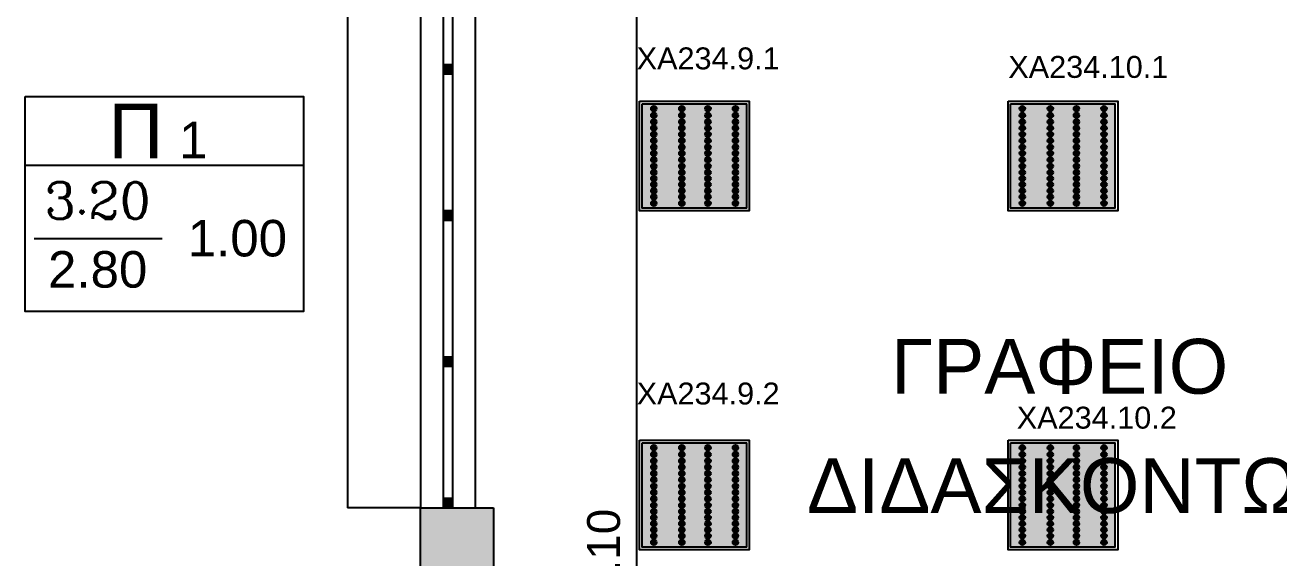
# Model space of a CAD drawing. Header units: metres. Extents: x 0 to 132, y -109 to 310.
# Drawn here: x 19.85 to 26.72, y 108.33 to 111.25 of the extents above; entities that cross this region are included whole.
import ezdxf

# ---------------------------------------------------------------- set-up
doc = ezdxf.new("R2010")
doc.units = ezdxf.units.M
doc.header["$LTSCALE"] = 0.036
doc.layers.get('Defpoints').update_dxf_attribs({"color": 252})
for name, color, linetype in [('arxitektonika', 254, 'Continuous'), ('DIMBLK', 252, 'Continuous'), ('electext', 20, 'Continuous'), ('HLEK_FL001_SYMBOLS', 230, 'Continuous'), ('Parathira', 252, 'Continuous')]:
    doc.layers.add(name, color=color, linetype=linetype)
doc.styles.add('COMU-N', font='arial.ttf')
doc.styles.get("Standard").update_dxf_attribs({"font": 'arial.ttf'})
doc.dimstyles.new('CADWDOT', dxfattribs={"dimscale": 0.1, "dimtxt": 1.8, "dimasz": 0.08, "dimexe": 2, "dimexo": 0, "dimgap": 0.09, "dimtad": 0, "dimrnd": 0.001, "dimzin": 0, "dimdsep": 46, "dimtxsty": 'Standard', "dimblk1": 'ARTDIM', "dimblk2": 'ARTDIM', "dimsah": 1, "dimcen": 0.09, "dimdle": 0.05, "dimse1": 1, "dimse2": 1, "dimadec": 0, "dimazin": 0, "dimtfac": 1, "dimtmove": 0, "dimatfit": 3, "dimldrblk": 'ARTDIM', "dimfxl": 2, "dimtvp": 0.9999, "dimtolj": 1, "dimtzin": 0, "dimarcsym": 0})

# ---------------------------------------------------------------- blocks, each defined once
blk = doc.blocks.new('A$C3D465094')
at = {"layer": 'Parathira'}
for p, q in [((0.175, 0), (0.175, -3.2)), ((0.225, 0), (0.175, 0)), ((0.175, 0), (0.175, -0.05)), ((0.185, 0), (0.185, -0.05)), ((0.195, 0), (0.195, -0.05)), ((0.205, 0), (0.205, -0.05)), ((0.215, 0), (0.215, -0.05)), ((0.225, 0), (0.225, -3.2)), ((0.225, -0.05), (0.225, 0)), ((0.175, -0.05), (0.225, -0.05)), ((0.225, -0.775), (0.175, -0.775)), ((0.175, -0.775), (0.175, -0.825)), ((0.185, -0.775), (0.185, -0.825)), ((0.195, -0.775), (0.195, -0.825)), ((0.205, -0.775), (0.205, -0.825)), ((0.215, -0.775), (0.215, -0.825)), ((0.225, -0.825), (0.225, -0.775)), ((0.175, -0.825), (0.225, -0.825)), ((0.225, -1.575), (0.175, -1.575)), ((0.175, -1.575), (0.175, -1.625)), ((0.185, -1.575), (0.185, -1.625)), ((0.195, -1.575), (0.195, -1.625)), ((0.205, -1.575), (0.205, -1.625)), ((0.215, -1.575), (0.215, -1.625)), ((0.225, -1.625), (0.225, -1.575)), ((0.175, -1.625), (0.225, -1.625)), ((0.225, -2.375), (0.175, -2.375)), ((0.175, -2.375), (0.175, -2.425)), ((0.185, -2.375), (0.185, -2.425)), ((0.195, -2.375), (0.195, -2.425)), ((0.205, -2.375), (0.205, -2.425)), ((0.215, -2.375), (0.215, -2.425)), ((0.225, -2.425), (0.225, -2.375)), ((0.175, -2.425), (0.225, -2.425)), ((0.225, -3.15), (0.175, -3.15)), ((0.175, -3.15), (0.175, -3.2)), ((0.185, -3.15), (0.185, -3.2)), ((0.195, -3.15), (0.195, -3.2)), ((0.205, -3.15), (0.205, -3.2)), ((0.215, -3.15), (0.215, -3.2)), ((0.225, -3.2), (0.225, -3.15)), ((0.175, -3.2), (0.225, -3.2))]:
    blk.add_line(p, q, dxfattribs=at)
blk = doc.blocks.new('ARTDIM')
at = {"layer": 'DIMBLK'}
for p, q in [((0, -24.9975), (0, 24.9975)), ((-24.9975, 0), (24.9975, 0))]:
    blk.add_line(p, q, dxfattribs=at)
blk.add_circle((0, 0), 8.25, dxfattribs=at)
blk = doc.blocks.new('*D462')
at = {"layer": 'arxitektonika', "color": 0, "lineweight": -2}
blk.add_line((23.2019, 111.8974), (23.2019, 104.8134), dxfattribs=at)
at = {"layer": 'Defpoints', "color": 0, "transparency": 16777216}
for p in [(24.0682, 111.9054), (23.2019, 104.8054), (24.0682, 104.8054)]:
    blk.add_point(p, dxfattribs=at)
at = {"layer": 'arxitektonika', "color": 0, "lineweight": -2, "xscale": 0.008, "yscale": 0.008, "zscale": 0.008}
for p, rotation in [((23.2019, 111.9054), 90), ((23.2019, 104.8054), 270)]:
    blk.add_blockref('ARTDIM', p, dxfattribs=dict(at, rotation=rotation))
at = {"layer": 'arxitektonika', "color": 0, "insert": (23.0219, 108.3554), "char_height": 0.18, "attachment_point": 5, "rotation": 90}
blk.add_mtext('\\A1;7.10', dxfattribs=at)
blk = doc.blocks.new('panel led 4x16W 60x60cm acrylic')
at = {"layer": 'HLEK_FL001_SYMBOLS', "linetype": 'Continuous', "lineweight": 0}
h = blk.add_hatch(color=201, dxfattribs=at)
h.dxf.hatch_style = 1
h.paths.add_polyline_path([(45.4184, 65.5575), (45.4184, 64.9863), (45.9896, 64.9863), (45.9896, 65.5575)])
h.paths.add_polyline_path([(45.6208, 65.3554, -1), (45.6508, 65.3554, -1)], flags=16)
h.paths.add_polyline_path([(45.6208, 65.3904, -1), (45.6508, 65.3904, -1)], flags=16)
h.paths.add_polyline_path([(45.7936, 65.3554, -1), (45.7636, 65.3554, -1)], flags=16)
h.paths.add_polyline_path([(45.7636, 65.3904, -1), (45.7936, 65.3904, -1)], flags=16)
h.paths.add_polyline_path([(45.6508, 65.3202, -1), (45.6208, 65.3202, -1)], flags=16)
h.paths.add_polyline_path([(45.7936, 65.3202, -1), (45.7636, 65.3202, -1)], flags=16)
h.paths.add_polyline_path([(45.6208, 65.4249, -1), (45.6508, 65.4249, -1)], flags=16)
h.paths.add_polyline_path([(45.7636, 65.4249, -1), (45.7936, 65.4249, -1)], flags=16)
h.paths.add_polyline_path([(45.6508, 65.2864, -1), (45.6208, 65.2864, -1)], flags=16)
h.paths.add_polyline_path([(45.7936, 65.2864, -1), (45.7636, 65.2864, -1)], flags=16)
h.paths.add_polyline_path([(45.6208, 65.4586, -1), (45.6508, 65.4586, -1)], flags=16)
h.paths.add_polyline_path([(45.7636, 65.4586, -1), (45.7936, 65.4586, -1)], flags=16)
h.paths.add_polyline_path([(45.6508, 65.2511, -1), (45.6208, 65.2511, -1)], flags=16)
h.paths.add_polyline_path([(45.7936, 65.2511, -1), (45.7636, 65.2511, -1)], flags=16)
h.paths.add_polyline_path([(45.6208, 65.4943, -1), (45.6508, 65.4943, -1)], flags=16)
h.paths.add_polyline_path([(45.7636, 65.4943, -1), (45.7936, 65.4943, -1)], flags=16)
h.paths.add_polyline_path([(45.6508, 65.2158, -1), (45.6208, 65.2158, -1)], flags=16)
h.paths.add_polyline_path([(45.7936, 65.2158, -1), (45.7636, 65.2158, -1)], flags=16)
h.paths.add_polyline_path([(45.6208, 65.531, -1), (45.6508, 65.531, -1)], flags=16)
h.paths.add_polyline_path([(45.7636, 65.531, -1), (45.7936, 65.531, -1)], flags=16)
h.paths.add_polyline_path([(45.6508, 65.1817, -1), (45.6208, 65.1817, -1)], flags=16)
h.paths.add_polyline_path([(45.7936, 65.1817, -1), (45.7636, 65.1817, -1)], flags=16)
h.paths.add_polyline_path([(45.4672, 65.3554, -1), (45.4972, 65.3554, -1)], flags=16)
h.paths.add_polyline_path([(45.4672, 65.3904, -1), (45.4972, 65.3904, -1)], flags=16)
h.paths.add_polyline_path([(45.4972, 65.3202, -1), (45.4672, 65.3202, -1)], flags=16)
h.paths.add_polyline_path([(45.6508, 65.1482, -1), (45.6208, 65.1482, -1)], flags=16)
h.paths.add_polyline_path([(45.9441, 65.3554, -1), (45.9141, 65.3554, -1)], flags=16)
h.paths.add_polyline_path([(45.9441, 65.3904, -1), (45.9141, 65.3904, -1)], flags=16)
h.paths.add_polyline_path([(45.7936, 65.1482, -1), (45.7636, 65.1482, -1)], flags=16)
h.paths.add_polyline_path([(45.4672, 65.4249, -1), (45.4972, 65.4249, -1)], flags=16)
h.paths.add_polyline_path([(45.9441, 65.3202, -1), (45.9141, 65.3202, -1)], flags=16)
h.paths.add_polyline_path([(45.4972, 65.2864, -1), (45.4672, 65.2864, -1)], flags=16)
h.paths.add_polyline_path([(45.9141, 65.4249, -1), (45.9441, 65.4249, -1)], flags=16)
h.paths.add_polyline_path([(45.9441, 65.2864, -1), (45.9141, 65.2864, -1)], flags=16)
h.paths.add_polyline_path([(45.4672, 65.4586, -1), (45.4972, 65.4586, -1)], flags=16)
h.paths.add_polyline_path([(45.9141, 65.4586, -1), (45.9441, 65.4586, -1)], flags=16)
h.paths.add_polyline_path([(45.4972, 65.2511, -1), (45.4672, 65.2511, -1)], flags=16)
h.paths.add_polyline_path([(45.9441, 65.2511, -1), (45.9141, 65.2511, -1)], flags=16)
h.paths.add_polyline_path([(45.4672, 65.4943, -1), (45.4972, 65.4943, -1)], flags=16)
h.paths.add_polyline_path([(45.6508, 65.1152, -1), (45.6208, 65.1152, -1)], flags=16)
h.paths.add_polyline_path([(45.7936, 65.1152, -1), (45.7636, 65.1152, -1)], flags=16)
h.paths.add_polyline_path([(45.9141, 65.4943, -1), (45.9441, 65.4943, -1)], flags=16)
h.paths.add_polyline_path([(45.4972, 65.2158, -1), (45.4672, 65.2158, -1)], flags=16)
h.paths.add_polyline_path([(45.9441, 65.2158, -1), (45.9141, 65.2158, -1)], flags=16)
h.paths.add_polyline_path([(45.4672, 65.531, -1), (45.4972, 65.531, -1)], flags=16)
h.paths.add_polyline_path([(45.9141, 65.531, -1), (45.9441, 65.531, -1)], flags=16)
h.paths.add_polyline_path([(45.4972, 65.1817, -1), (45.4672, 65.1817, -1)], flags=16)
h.paths.add_polyline_path([(45.9441, 65.1817, -1), (45.9141, 65.1817, -1)], flags=16)
h.paths.add_polyline_path([(45.6508, 65.0811, -1), (45.6208, 65.0811, -1)], flags=16)
h.paths.add_polyline_path([(45.7936, 65.0811, -1), (45.7636, 65.0811, -1)], flags=16)
h.paths.add_polyline_path([(45.4972, 65.1482, -1), (45.4672, 65.1482, -1)], flags=16)
h.paths.add_polyline_path([(45.9441, 65.1482, -1), (45.9141, 65.1482, -1)], flags=16)
h.paths.add_polyline_path([(45.6508, 65.048, -1), (45.6208, 65.048, -1)], flags=16)
h.paths.add_polyline_path([(45.7936, 65.048, -1), (45.7636, 65.048, -1)], flags=16)
h.paths.add_polyline_path([(45.4972, 65.1152, -1), (45.4672, 65.1152, -1)], flags=16)
h.paths.add_polyline_path([(45.9441, 65.1152, -1), (45.9141, 65.1152, -1)], flags=16)
h.paths.add_polyline_path([(45.6508, 65.0128, -1), (45.6208, 65.0128, -1)], flags=16)
h.paths.add_polyline_path([(45.4972, 65.0811, -1), (45.4672, 65.0811, -1)], flags=16)
h.paths.add_polyline_path([(45.7936, 65.0128, -1), (45.7636, 65.0128, -1)], flags=16)
h.paths.add_polyline_path([(45.9441, 65.0811, -1), (45.9141, 65.0811, -1)], flags=16)
h.paths.add_polyline_path([(45.4972, 65.048, -1), (45.4672, 65.048, -1)], flags=16)
h.paths.add_polyline_path([(45.9441, 65.048, -1), (45.9141, 65.048, -1)], flags=16)
h.paths.add_polyline_path([(45.4972, 65.0128, -1), (45.4672, 65.0128, -1)], flags=16)
h.paths.add_polyline_path([(45.9441, 65.0128, -1), (45.9141, 65.0128, -1)], flags=16)
h = blk.add_hatch(color=11, dxfattribs=at)
h.dxf.hatch_style = 1
h.paths.add_polyline_path([(45.4972, 65.531, 1), (45.4672, 65.531, 1)])
h = blk.add_hatch(color=11, dxfattribs=at)
h.dxf.hatch_style = 1
h.paths.add_polyline_path([(45.4972, 65.4943, 1), (45.4672, 65.4943, 1)])
h = blk.add_hatch(color=11, dxfattribs=at)
h.dxf.hatch_style = 1
h.paths.add_polyline_path([(45.6508, 65.531, 1), (45.6208, 65.531, 1)])
h = blk.add_hatch(color=11, dxfattribs=at)
h.dxf.hatch_style = 1
h.paths.add_polyline_path([(45.6508, 65.4943, 1), (45.6208, 65.4943, 1)])
h = blk.add_hatch(color=11, dxfattribs=at)
h.dxf.hatch_style = 1
h.paths.add_polyline_path([(45.7936, 65.531, 1), (45.7636, 65.531, 1)])
h = blk.add_hatch(color=11, dxfattribs=at)
h.dxf.hatch_style = 1
h.paths.add_polyline_path([(45.7936, 65.4943, 1), (45.7636, 65.4943, 1)])
h = blk.add_hatch(color=11, dxfattribs=at)
h.dxf.hatch_style = 1
h.paths.add_polyline_path([(45.9441, 65.531, 1), (45.9141, 65.531, 1)])
h = blk.add_hatch(color=11, dxfattribs=at)
h.dxf.hatch_style = 1
h.paths.add_polyline_path([(45.9441, 65.4943, 1), (45.9141, 65.4943, 1)])
h = blk.add_hatch(color=11, dxfattribs=at)
h.dxf.hatch_style = 1
h.paths.add_polyline_path([(45.4972, 65.4586, 1), (45.4672, 65.4586, 1)])
h = blk.add_hatch(color=11, dxfattribs=at)
h.dxf.hatch_style = 1
h.paths.add_polyline_path([(45.4972, 65.4249, 1), (45.4672, 65.4249, 1)])
h = blk.add_hatch(color=11, dxfattribs=at)
h.dxf.hatch_style = 1
h.paths.add_polyline_path([(45.6508, 65.4586, 1), (45.6208, 65.4586, 1)])
h = blk.add_hatch(color=11, dxfattribs=at)
h.dxf.hatch_style = 1
h.paths.add_polyline_path([(45.6508, 65.4249, 1), (45.6208, 65.4249, 1)])
h = blk.add_hatch(color=11, dxfattribs=at)
h.dxf.hatch_style = 1
h.paths.add_polyline_path([(45.7936, 65.4586, 1), (45.7636, 65.4586, 1)])
h = blk.add_hatch(color=11, dxfattribs=at)
h.dxf.hatch_style = 1
h.paths.add_polyline_path([(45.7936, 65.4249, 1), (45.7636, 65.4249, 1)])
h = blk.add_hatch(color=11, dxfattribs=at)
h.dxf.hatch_style = 1
h.paths.add_polyline_path([(45.9441, 65.4586, 1), (45.9141, 65.4586, 1)])
h = blk.add_hatch(color=11, dxfattribs=at)
h.dxf.hatch_style = 1
h.paths.add_polyline_path([(45.9441, 65.4249, 1), (45.9141, 65.4249, 1)])
h = blk.add_hatch(color=11, dxfattribs=at)
h.dxf.hatch_style = 1
h.paths.add_polyline_path([(45.4972, 65.3904, 1), (45.4672, 65.3904, 1)])
h = blk.add_hatch(color=11, dxfattribs=at)
h.dxf.hatch_style = 1
h.paths.add_polyline_path([(45.4972, 65.3554, 1), (45.4672, 65.3554, 1)])
h = blk.add_hatch(color=11, dxfattribs=at)
h.dxf.hatch_style = 1
h.paths.add_polyline_path([(45.6508, 65.3904, 1), (45.6208, 65.3904, 1)])
h = blk.add_hatch(color=11, dxfattribs=at)
h.dxf.hatch_style = 1
h.paths.add_polyline_path([(45.6508, 65.3554, 1), (45.6208, 65.3554, 1)])
h = blk.add_hatch(color=11, dxfattribs=at)
h.dxf.hatch_style = 1
h.paths.add_polyline_path([(45.7936, 65.3904, 1), (45.7636, 65.3904, 1)])
h = blk.add_hatch(color=11, dxfattribs=at)
h.dxf.hatch_style = 1
h.paths.add_polyline_path([(45.7936, 65.3554, 1), (45.7636, 65.3554, 1)])
h = blk.add_hatch(color=11, dxfattribs=at)
h.dxf.hatch_style = 1
h.paths.add_polyline_path([(45.9441, 65.3904, 1), (45.9141, 65.3904, 1)])
h = blk.add_hatch(color=11, dxfattribs=at)
h.dxf.hatch_style = 1
h.paths.add_polyline_path([(45.9441, 65.3554, 1), (45.9141, 65.3554, 1)])
h = blk.add_hatch(color=11, dxfattribs=at)
h.dxf.hatch_style = 1
h.paths.add_polyline_path([(45.4972, 65.3202, 1), (45.4672, 65.3202, 1)])
h = blk.add_hatch(color=11, dxfattribs=at)
h.dxf.hatch_style = 1
h.paths.add_polyline_path([(45.4972, 65.2864, 1), (45.4672, 65.2864, 1)])
h = blk.add_hatch(color=11, dxfattribs=at)
h.dxf.hatch_style = 1
h.paths.add_polyline_path([(45.6508, 65.3202, 1), (45.6208, 65.3202, 1)])
h = blk.add_hatch(color=11, dxfattribs=at)
h.dxf.hatch_style = 1
h.paths.add_polyline_path([(45.6508, 65.2864, 1), (45.6208, 65.2864, 1)])
h = blk.add_hatch(color=11, dxfattribs=at)
h.dxf.hatch_style = 1
h.paths.add_polyline_path([(45.7936, 65.3202, 1), (45.7636, 65.3202, 1)])
h = blk.add_hatch(color=11, dxfattribs=at)
h.dxf.hatch_style = 1
h.paths.add_polyline_path([(45.7936, 65.2864, 1), (45.7636, 65.2864, 1)])
h = blk.add_hatch(color=11, dxfattribs=at)
h.dxf.hatch_style = 1
h.paths.add_polyline_path([(45.9441, 65.3202, 1), (45.9141, 65.3202, 1)])
h = blk.add_hatch(color=11, dxfattribs=at)
h.dxf.hatch_style = 1
h.paths.add_polyline_path([(45.9441, 65.2864, 1), (45.9141, 65.2864, 1)])
h = blk.add_hatch(color=11, dxfattribs=at)
h.dxf.hatch_style = 1
h.paths.add_polyline_path([(45.4972, 65.2511, 1), (45.4672, 65.2511, 1)])
h = blk.add_hatch(color=11, dxfattribs=at)
h.dxf.hatch_style = 1
h.paths.add_polyline_path([(45.4972, 65.2158, 1), (45.4672, 65.2158, 1)])
h = blk.add_hatch(color=11, dxfattribs=at)
h.dxf.hatch_style = 1
h.paths.add_polyline_path([(45.6508, 65.2511, 1), (45.6208, 65.2511, 1)])
h = blk.add_hatch(color=11, dxfattribs=at)
h.dxf.hatch_style = 1
h.paths.add_polyline_path([(45.6508, 65.2158, 1), (45.6208, 65.2158, 1)])
h = blk.add_hatch(color=11, dxfattribs=at)
h.dxf.hatch_style = 1
h.paths.add_polyline_path([(45.7936, 65.2511, 1), (45.7636, 65.2511, 1)])
h = blk.add_hatch(color=11, dxfattribs=at)
h.dxf.hatch_style = 1
h.paths.add_polyline_path([(45.7936, 65.2158, 1), (45.7636, 65.2158, 1)])
h = blk.add_hatch(color=11, dxfattribs=at)
h.dxf.hatch_style = 1
h.paths.add_polyline_path([(45.9441, 65.2511, 1), (45.9141, 65.2511, 1)])
h = blk.add_hatch(color=11, dxfattribs=at)
h.dxf.hatch_style = 1
h.paths.add_polyline_path([(45.9441, 65.2158, 1), (45.9141, 65.2158, 1)])
h = blk.add_hatch(color=11, dxfattribs=at)
h.dxf.hatch_style = 1
h.paths.add_polyline_path([(45.4972, 65.1817, 1), (45.4672, 65.1817, 1)])
h = blk.add_hatch(color=11, dxfattribs=at)
h.dxf.hatch_style = 1
h.paths.add_polyline_path([(45.4972, 65.1482, 1), (45.4672, 65.1482, 1)])
h = blk.add_hatch(color=11, dxfattribs=at)
h.dxf.hatch_style = 1
h.paths.add_polyline_path([(45.6508, 65.1817, 1), (45.6208, 65.1817, 1)])
h = blk.add_hatch(color=11, dxfattribs=at)
h.dxf.hatch_style = 1
h.paths.add_polyline_path([(45.6508, 65.1482, 1), (45.6208, 65.1482, 1)])
h = blk.add_hatch(color=11, dxfattribs=at)
h.dxf.hatch_style = 1
h.paths.add_polyline_path([(45.7936, 65.1817, 1), (45.7636, 65.1817, 1)])
h = blk.add_hatch(color=11, dxfattribs=at)
h.dxf.hatch_style = 1
h.paths.add_polyline_path([(45.7936, 65.1482, 1), (45.7636, 65.1482, 1)])
h = blk.add_hatch(color=11, dxfattribs=at)
h.dxf.hatch_style = 1
h.paths.add_polyline_path([(45.9441, 65.1817, 1), (45.9141, 65.1817, 1)])
h = blk.add_hatch(color=11, dxfattribs=at)
h.dxf.hatch_style = 1
h.paths.add_polyline_path([(45.9441, 65.1482, 1), (45.9141, 65.1482, 1)])
h = blk.add_hatch(color=11, dxfattribs=at)
h.dxf.hatch_style = 1
h.paths.add_polyline_path([(45.4972, 65.1152, 1), (45.4672, 65.1152, 1)])
h = blk.add_hatch(color=11, dxfattribs=at)
h.dxf.hatch_style = 1
h.paths.add_polyline_path([(45.4972, 65.0811, 1), (45.4672, 65.0811, 1)])
h = blk.add_hatch(color=11, dxfattribs=at)
h.dxf.hatch_style = 1
h.paths.add_polyline_path([(45.6508, 65.1152, 1), (45.6208, 65.1152, 1)])
h = blk.add_hatch(color=11, dxfattribs=at)
h.dxf.hatch_style = 1
h.paths.add_polyline_path([(45.6508, 65.0811, 1), (45.6208, 65.0811, 1)])
h = blk.add_hatch(color=11, dxfattribs=at)
h.dxf.hatch_style = 1
h.paths.add_polyline_path([(45.7936, 65.1152, 1), (45.7636, 65.1152, 1)])
h = blk.add_hatch(color=11, dxfattribs=at)
h.dxf.hatch_style = 1
h.paths.add_polyline_path([(45.7936, 65.0811, 1), (45.7636, 65.0811, 1)])
h = blk.add_hatch(color=11, dxfattribs=at)
h.dxf.hatch_style = 1
h.paths.add_polyline_path([(45.9441, 65.1152, 1), (45.9141, 65.1152, 1)])
h = blk.add_hatch(color=11, dxfattribs=at)
h.dxf.hatch_style = 1
h.paths.add_polyline_path([(45.9441, 65.0811, 1), (45.9141, 65.0811, 1)])
h = blk.add_hatch(color=11, dxfattribs=at)
h.dxf.hatch_style = 1
h.paths.add_polyline_path([(45.4972, 65.048, 1), (45.4672, 65.048, 1)])
h = blk.add_hatch(color=11, dxfattribs=at)
h.dxf.hatch_style = 1
h.paths.add_polyline_path([(45.4972, 65.0128, 1), (45.4672, 65.0128, 1)])
h = blk.add_hatch(color=11, dxfattribs=at)
h.dxf.hatch_style = 1
h.paths.add_polyline_path([(45.6508, 65.048, 1), (45.6208, 65.048, 1)])
h = blk.add_hatch(color=11, dxfattribs=at)
h.dxf.hatch_style = 1
h.paths.add_polyline_path([(45.6508, 65.0128, 1), (45.6208, 65.0128, 1)])
h = blk.add_hatch(color=11, dxfattribs=at)
h.dxf.hatch_style = 1
h.paths.add_polyline_path([(45.7936, 65.048, 1), (45.7636, 65.048, 1)])
h = blk.add_hatch(color=11, dxfattribs=at)
h.dxf.hatch_style = 1
h.paths.add_polyline_path([(45.7936, 65.0128, 1), (45.7636, 65.0128, 1)])
h = blk.add_hatch(color=11, dxfattribs=at)
h.dxf.hatch_style = 1
h.paths.add_polyline_path([(45.9441, 65.048, 1), (45.9141, 65.048, 1)])
h = blk.add_hatch(color=11, dxfattribs=at)
h.dxf.hatch_style = 1
h.paths.add_polyline_path([(45.9441, 65.0128, 1), (45.9141, 65.0128, 1)])
at = {"layer": 'HLEK_FL001_SYMBOLS'}
for points in [[(45.4043, 65.5722), (46.0043, 65.5722), (46.0043, 64.9722), (45.4043, 64.9722)], [(45.4184, 65.5575), (45.9896, 65.5575), (45.9896, 64.9863), (45.4184, 64.9863)]]:
    blk.add_lwpolyline(points, close=True, dxfattribs=at)
for centre in [(45.4822, 65.531), (45.4822, 65.4943), (45.6358, 65.531), (45.6358, 65.4943), (45.7786, 65.531), (45.7786, 65.4943), (45.9291, 65.531), (45.9291, 65.4943), (45.4822, 65.4586), (45.4822, 65.4249), (45.6358, 65.4586), (45.6358, 65.4249), (45.7786, 65.4586), (45.7786, 65.4249), (45.9291, 65.4586), (45.9291, 65.4249), (45.4822, 65.3904), (45.4822, 65.3554), (45.6358, 65.3904), (45.6358, 65.3554), (45.7786, 65.3904), (45.7786, 65.3554), (45.9291, 65.3904), (45.9291, 65.3554), (45.4822, 65.3202), (45.4822, 65.2864), (45.6358, 65.3202), (45.6358, 65.2864), (45.7786, 65.3202), (45.7786, 65.2864), (45.9291, 65.3202), (45.9291, 65.2864), (45.4822, 65.2511), (45.4822, 65.2158), (45.6358, 65.2511), (45.6358, 65.2158), (45.7786, 65.2511), (45.7786, 65.2158), (45.9291, 65.2511), (45.9291, 65.2158), (45.4822, 65.1817), (45.4822, 65.1482), (45.6358, 65.1817), (45.6358, 65.1482), (45.7786, 65.1817), (45.7786, 65.1482), (45.9291, 65.1817), (45.9291, 65.1482), (45.4822, 65.1152), (45.4822, 65.0811), (45.6358, 65.1152), (45.6358, 65.0811), (45.7786, 65.1152), (45.7786, 65.0811), (45.9291, 65.1152), (45.9291, 65.0811), (45.4822, 65.048), (45.4822, 65.0128), (45.6358, 65.048), (45.6358, 65.0128), (45.7786, 65.048), (45.7786, 65.0128), (45.9291, 65.048), (45.9291, 65.0128)]:
    blk.add_circle(centre, 0.015, dxfattribs=at)

msp = doc.modelspace()

# ---------------------------------------------------------------- hatches: boundary and pattern name
at = {"layer": 'arxitektonika'}
msp.add_hatch(color=256, dxfattribs=at).paths.add_polyline_path([(22.4182, 108.6054), (22.0182, 108.6054), (22.0182, 108.2054), (22.4182, 108.2054)])

# ---------------------------------------------------------------- linework, layer by layer
for p, q in [((21.6182, 111.8054), (21.6182, 108.6054)), ((22.0182, 111.8054), (22.0182, 108.6054)), ((22.3182, 111.8054), (22.3182, 108.6054)), ((21.3786, 110.4798), (19.8536, 110.4798)), ((19.9036, 110.0798), (20.6036, 110.0798)), ((22.0182, 108.6054), (21.6182, 108.6054)), ((22.0182, 108.6054), (22.4182, 108.6054)), ((22.0182, 108.2054), (22.0182, 108.6054)), ((22.4182, 108.6054), (22.4182, 108.2054))]:
    msp.add_line(p, q, dxfattribs=at)
msp.add_lwpolyline([(19.8536, 110.8575), (21.3786, 110.8575), (21.3786, 109.6798), (19.8536, 109.6798), (19.8536, 110.8575)], dxfattribs=at)

# ---------------------------------------------------------------- block references
msp.add_blockref('A$C3D465094', (21.9682, 111.8054), dxfattribs=at)
at = {"layer": 'HLEK_FL001_SYMBOLS', "linetype": 'Continuous', "lineweight": 0}
for p in [(-22.1865, 45.2594), (-20.1689, 45.2594), (-22.1865, 43.4031), (-20.1689, 43.4031)]:
    msp.add_blockref('panel led 4x16W 60x60cm acrylic', p, dxfattribs=at)

# ---------------------------------------------------------------- texts
at = {"layer": 'arxitektonika', "style": 'COMU-N'}
for s, height, p in [('Π', 0.3, (20.309, 110.5179)), ('1', 0.2, (20.6963, 110.5185)), ('ΓΡΑΦΕΙΟ', 0.3, (24.5947, 109.2299)), ('ΔΙΔΑΣΚΟΝΤΩΝ', 0.3, (24.1342, 108.5768))]:
    msp.add_text(s, height=height, dxfattribs=at).set_placement(p)
at = {"layer": 'arxitektonika', "linetype": 'ByBlock', "char_height": 0.2, "attachment_point": 5, "style": 'COMU-N'}
for s, insert in [('{\\Fcomplex.shx;3.20}', (20.251, 110.2871)), ('1.00', (21.016, 110.0798)), ('2.80', (20.251, 109.909))]:
    msp.add_mtext(s, dxfattribs=dict(at, insert=insert))
at = {"layer": 'electext', "char_height": 0.12, "attachment_point": 1}
for s, width, insert in [('XA234.9.1', 0.462016, (23.2019, 111.1256)), ('XA234.10.1', 0.622703, (25.2365, 111.0788)), ('XA234.9.2', 0.672179, (23.2019, 109.2908)), ('XA234.10.2', 0.389191, (25.283, 109.1587))]:
    msp.add_mtext_dynamic_manual_height_columns(s, width=width, gutter_width=0.6, heights=[0], dxfattribs=dict(at, insert=insert))

# ---------------------------------------------------------------- dimensions: what is measured, and where the dimension line sits
at = {"layer": 'arxitektonika'}
dim = msp.add_linear_dim(base=(23.2019, 104.8054), p1=(24.0682, 111.9054), p2=(24.0682, 104.8054), angle=90, dimstyle='CADWDOT', dxfattribs=at)
dim.commit()
dim.dimension.update_dxf_attribs({"geometry": '*D462', "text_midpoint": (23.0219, 108.3554)})

doc.saveas('drawing.dxf')
